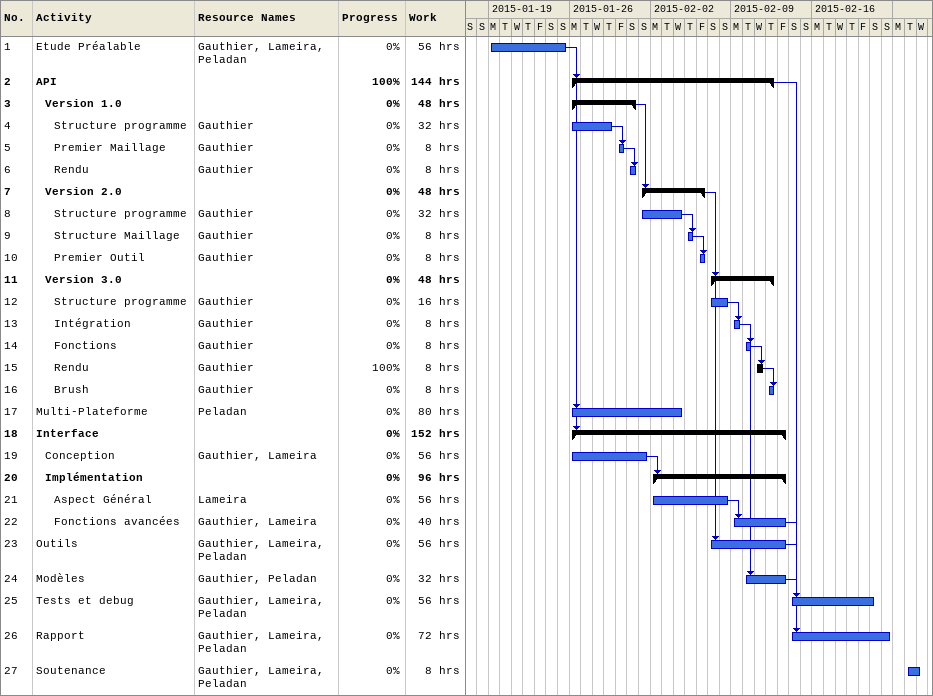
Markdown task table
| ID | Level | Task | Start | Finish | Predecessors | Resources | % complete | Work (h) |
|---|---|---|---|---|---|---|---|---|
| 1 | 1 | Etude Préalable | 2015-01-19 | 2015-01-25 |  | Gauthier, Lameira, Peladan | 0 | 56 |
| 2 | 1 | **API** | 2015-01-26 | 2015-02-12 | 1 |  | 100 | 144 |
| 3 | 2 | **Version 1.0** | 2015-01-26 | 2015-01-31 |  |  | 0 | 48 |
| 4 | 3 | Structure programme | 2015-01-26 | 2015-01-29 |  | Gauthier | 0 | 32 |
| 5 | 3 | Premier Maillage | 2015-01-30 | 2015-01-30 | 4 | Gauthier | 0 | 8 |
| 6 | 3 | Rendu | 2015-01-31 | 2015-01-31 | 5 | Gauthier | 0 | 8 |
| 7 | 2 | **Version 2.0** | 2015-02-01 | 2015-02-06 | 3 |  | 0 | 48 |
| 8 | 3 | Structure programme | 2015-02-01 | 2015-02-04 |  | Gauthier | 0 | 32 |
| 9 | 3 | Structure Maillage | 2015-02-05 | 2015-02-05 | 8 | Gauthier | 0 | 8 |
| 10 | 3 | Premier Outil | 2015-02-06 | 2015-02-06 | 9 | Gauthier | 0 | 8 |
| 11 | 2 | **Version 3.0** | 2015-02-07 | 2015-02-12 | 7 |  | 0 | 48 |
| 12 | 3 | Structure programme | 2015-02-07 | 2015-02-08 |  | Gauthier | 0 | 16 |
| 13 | 3 | Intégration | 2015-02-09 | 2015-02-09 | 12 | Gauthier | 0 | 8 |
| 14 | 3 | Fonctions | 2015-02-10 | 2015-02-10 | 13 | Gauthier | 0 | 8 |
| 15 | 3 | Rendu | 2015-02-11 | 2015-02-11 | 14 | Gauthier | 100 | 8 |
| 16 | 3 | Brush | 2015-02-12 | 2015-02-12 | 15 | Gauthier | 0 | 8 |
| 17 | 1 | Multi-Plateforme | 2015-01-26 | 2015-02-04 | 1 | Peladan | 0 | 80 |
| 18 | 1 | **Interface** | 2015-01-26 | 2015-02-13 | 1 |  | 0 | 152 |
| 19 | 2 | Conception | 2015-01-26 | 2015-02-01 |  | Gauthier, Lameira | 0 | 56 |
| 20 | 2 | **Implémentation** | 2015-02-02 | 2015-02-13 | 19 |  | 0 | 96 |
| 21 | 3 | Aspect Général | 2015-02-02 | 2015-02-08 |  | Lameira | 0 | 56 |
| 22 | 3 | Fonctions avancées | 2015-02-09 | 2015-02-13 | 21 | Gauthier, Lameira | 0 | 40 |
| 23 | 1 | Outils | 2015-02-07 | 2015-02-13 | 7 | Gauthier, Lameira, Peladan | 0 | 56 |
| 24 | 1 | Modèles | 2015-02-10 | 2015-02-13 | 13 | Gauthier, Peladan | 0 | 32 |
| 25 | 1 | Tests et debug | 2015-02-14 | 2015-02-21 | 2, 24, 23, 22 | Gauthier, Lameira, Peladan | 0 | 56 |
| 26 | 1 | Rapport | 2015-02-14 | 2015-02-22 | 22, 23, 24, 2 | Gauthier, Lameira, Peladan | 0 | 72 |
| 27 | 1 | Soutenance | 2015-02-24 | 2015-02-25 |  | Gauthier, Lameira, Peladan | 0 | 8 |
